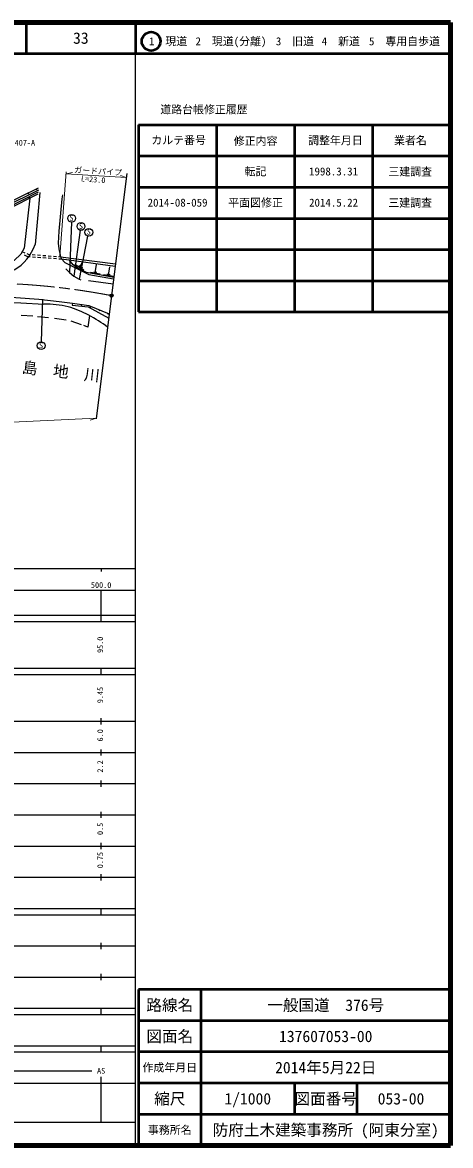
# Model space of a CAD drawing. Units: millimetres, scale not verified. Extents: x 40000 to 680000, y 20000 to 380000.
# Drawn here: x 542781 to 680000, y 20000 to 380000 of the extents above; entities that cross this region are included whole.
import ezdxf
from ezdxf.enums import TextEntityAlignment as Align

# ---------------------------------------------------------------- set-up
doc = ezdxf.new("R2010")
doc.units = ezdxf.units.MM
doc.header["$LTSCALE"] = 1000
doc.header["$PDMODE"] = 32
doc.header["$PDSIZE"] = 500
doc.linetypes.add('CHAIN', pattern=[18.5, 12, -1.5, 3.5, -1.5])
for name, color, linetype, lineweight in [('M-BGD', 7, 'Continuous', 25), ('M-BMK', 2, 'CHAIN', 13), ('M-BMK-SRVR', 3, 'Continuous', 25), ('M-STR-HTXT', 7, 'Continuous', 13), ('M-STR-STRC', 7, 'Continuous', 25), ('M-TTL', 2, 'Continuous', 140), ('M-TTL-BAND', 7, 'Continuous', 25), ('M-TTL-FRAM', 2, 'Continuous', 50), ('M-TTL-LINE', 7, 'Continuous', 50)]:
    doc.layers.add(name, color=color, linetype=linetype, lineweight=lineweight)
doc.layers.add('M-OTRS', color=6, linetype='Continuous')
doc.layers.add('M-TTL-TXT', color=7, linetype='Continuous')
doc.styles.add('ＭＳ ゴシック', font='')
doc.styles.get('ＭＳ ゴシック').set_extended_font_data('MS Gothic')

msp = doc.modelspace()

# ---------------------------------------------------------------- linework, layer by layer
at = {"layer": 'M-BGD'}
for p, q in [((536563, 321382), (547929, 327010)), ((537030, 320910), (548047, 326386)), ((547714, 324925), (538020, 320074)), ((548303, 325450), (546804, 308837)), ((555651, 324711), (555397, 323441)), ((555397, 323441), (554466, 313112)), ((558530, 315990), (557853, 299904)), ((561252, 313413), (559292, 298634)), ((563649, 311549), (560912, 297756)), ((542588, 306549), (543511, 306162)), ((543277, 305466), (544391, 305005)), ((544156, 305891), (544627, 305693)), ((544391, 305005), (545249, 304942)), ((544627, 305693), (545206, 305648)), ((545904, 305594), (546901, 305517)), ((545947, 304891), (546944, 304818)), ((547599, 305464), (548596, 305387)), ((547642, 304767), (548640, 304694)), ((549294, 305333), (550291, 305256)), ((549338, 304643), (550335, 304570)), ((550989, 305202), (551986, 305125)), ((551033, 304519), (552031, 304446)), ((552684, 305071), (553681, 304994)), ((552729, 304395), (553726, 304322)), ((554379, 304940), (554958, 304896)), ((554424, 304271), (555282, 304208)), ((554958, 304896), (572614, 302657)), ((559547, 302525), (562500, 300733)), ((561425, 301980), (562116, 303127)), ((560852, 302105), (561989, 301407)), ((564551, 299971), (567685, 299398)), ((565640, 300115), (566615, 299962)), ((565956, 300296), (566347, 300249)), ((566185, 300401), (566510, 302379)), ((568781, 299224), (571915, 298651)), ((569870, 299367), (570845, 299215)), ((570186, 299549), (570577, 299501)), ((570415, 299654), (570740, 301632)), ((563934, 297337), (571811, 296237)), ((549217, 291268), (548793, 277721)), ((542359, 286188), (546084, 285934)), ((547608, 285764), (551079, 285426)), ((553027, 285256), (556837, 284664)), ((558276, 284410), (561578, 283224)), ((564287, 286018), (563695, 282378)), ((563695, 282378), (562425, 282886))]:
    msp.add_line(p, q, dxfattribs=at)
for points in [[(547849, 325627), (537539, 320387), (537084, 308054)], [(545182, 323658), (543369, 307638), (542273, 305747), (540123, 303726), (537758, 302457), (534856, 301920), (533215, 302105)], [(554466, 313112), (554193, 309228), (554408, 307451), (554958, 304896)], [(554958, 304896), (555282, 304208), (572516, 301875)], [(555282, 304208), (556386, 303037), (564053, 299182), (572015, 297868)], [(572064, 298261), (563326, 299804), (560553, 301223), (559005, 302341), (557795, 303868)], [(556678, 301056), (557853, 299904), (559292, 298634), (560912, 297756), (561461, 297530)], [(439367, 280211), (479257, 287757), (487677, 289223), (494800, 290269), (503471, 291201), (511035, 291856), (518330, 292258), (525181, 292372), (540700, 291889), (547988, 291287), (554545, 290556), (558802, 289997), (558696, 289392), (563866, 288810), (570431, 285211)], [(436864, 277552), (466273, 283005), (478270, 285763), (488331, 287359), (498344, 288810), (513242, 289826), (526012, 290309), (542291, 290135), (549677, 289745)], [(558802, 289997), (564076, 289326), (570605, 286603)]]:
    msp.add_lwpolyline(points, dxfattribs=at)
for centre in [(558532, 317232), (561560, 314625), (564061, 312729), (548760, 276407)]:
    msp.add_circle(centre, 1250, dxfattribs=at)
for centre, radius, start, end in [((544603, 325426), 256, 219.02465, 13.66389), ((547291, 326758), 256, 219.02465, 13.66389), ((545056, 323532), 256, 39.26802, 193.90725), ((532276, 313865), 15373, 300.84152, 340.9099), ((549115, 249423), 40326, 78.11918, 89.20044), ((545401, 250423), 40296, 52.2596, 72.65053), ((561785, 289674), 256, 185.42765, 340.06689), ((564728, 289115), 256, 170.04662, 324.68585), ((567497, 287960), 256, 170.04662, 324.68585), ((570266, 286805), 256, 170.04662, 324.68585)]:
    msp.add_arc(centre, radius, start, end, dxfattribs=at)
at = {"layer": 'M-BMK'}
msp.add_arc((528773, 72049), 224454, 79.06939, 88.7957, dxfattribs=at)
at = {"layer": 'M-BMK-SRVR'}
for p, q in [((576230, 331550), (571334, 292431)), ((571334, 292431), (566396, 252971))]:
    msp.add_line(p, q, dxfattribs=at)
msp.add_circle((571334, 292431), 500, dxfattribs=at)
msp.add_point((571334, 292431), dxfattribs=at)
at = {"layer": 'M-OTRS'}
msp.add_point((571334, 292431), dxfattribs=at)
at = {"layer": 'M-STR-HTXT'}
for p, q in [((556837, 332162), (554720, 304984)), ((556837, 331484), (558797, 331883)), ((576074, 330303), (556837, 331484)), ((576074, 330303), (574177, 330938)), ((566422, 253177), (383049, 244189)), ((566422, 253177), (564518, 252565))]:
    msp.add_line(p, q, dxfattribs=at)
at = {"layer": 'M-TTL'}
for p, q in [((680000, 380000), (40000, 380000)), ((680000, 20000), (680000, 380000)), ((40000, 20000), (680000, 20000))]:
    msp.add_line(p, q, dxfattribs=at)
at = {"layer": 'M-TTL-BAND'}
for p, q in [((579000, 20000), (579000, 370000)), ((40000, 205000), (579000, 205000)), ((568000, 205000), (568000, 204000)), ((68000, 198000), (579000, 198000)), ((568000, 188000), (568000, 198000)), ((40000, 190000), (579000, 190000)), ((40000, 188000), (579000, 188000)), ((40000, 173000), (579000, 173000)), ((568000, 171000), (568000, 173000)), ((40000, 171000), (579000, 171000)), ((40000, 156000), (579000, 156000)), ((568000, 155000), (568000, 157000)), ((46000, 146000), (579000, 146000)), ((568000, 145000), (568000, 147000)), ((568000, 135000), (568000, 137000)), ((52000, 136000), (579000, 136000)), ((46000, 126000), (579000, 126000)), ((568000, 125000), (568000, 127000)), ((52000, 116000), (579000, 116000)), ((568000, 115000), (568000, 117000)), ((46000, 106000), (579000, 106000)), ((568000, 105000), (568000, 107000)), ((40000, 96000), (579000, 96000)), ((40000, 94000), (579000, 94000)), ((568000, 94000), (568000, 96000)), ((49000, 84000), (579000, 84000)), ((568000, 83000), (568000, 85000)), ((40000, 74000), (579000, 74000)), ((568000, 73000), (568000, 75000)), ((40000, 64000), (579000, 64000)), ((40000, 62000), (579000, 62000)), ((568000, 62000), (568000, 64000)), ((40000, 52000), (579000, 52000)), ((568000, 50000), (568000, 52000)), ((40000, 50000), (579000, 50000)), ((71000, 44000), (565000, 44000)), ((40000, 40000), (579000, 40000)), ((568000, 27500), (568000, 42000)), ((68000, 27500), (579000, 27500))]:
    msp.add_line(p, q, dxfattribs=at)
at = {"layer": 'M-TTL-FRAM'}
for p, q in [((580000, 347197), (580000, 287197)), ((580000, 347197), (680000, 347197)), ((580000, 287197), (680000, 287197)), ((680000, 70000), (580000, 70000)), ((580000, 70000), (580000, 20000))]:
    msp.add_line(p, q, dxfattribs=at)
at = {"layer": 'M-TTL-LINE'}
for p, q in [((543997, 380000), (543997, 370000)), ((579000, 380000), (579000, 370000)), ((40000, 370000), (680000, 370000)), ((605000, 347197), (605000, 287197)), ((630000, 347197), (630000, 287197)), ((655000, 347197), (655000, 287197)), ((580000, 337197), (680000, 337197)), ((580000, 327197), (680000, 327197)), ((580000, 317197), (680000, 317197)), ((580000, 307197), (680000, 307197)), ((580000, 297197), (680000, 297197)), ((600000, 70000), (600000, 20000)), ((680000, 60000), (580000, 60000)), ((680000, 50000), (580000, 50000)), ((680000, 40000), (580000, 40000)), ((630000, 40000), (630000, 30000)), ((650000, 40000), (650000, 30000)), ((680000, 30000), (580000, 30000))]:
    msp.add_line(p, q, dxfattribs=at)
msp.add_circle((584031, 373958), 3000, dxfattribs=at)

# ---------------------------------------------------------------- texts
at = {"layer": 'M-BGD', "style": 'ＭＳ ゴシック'}
for p in [(557853, 315858), (560881, 313251), (548081, 275033)]:
    msp.add_text('S', height=1833, dxfattribs=at).set_placement(p, align=Align.BOTTOM_LEFT)
for s, height, rotation, p in [('S', 1833, 352.114, (563226, 311551)), ('島\u3000地\u3000川', 3666, 353.589, (542367, 266620))]:
    msp.add_text(s, height=height, rotation=rotation, dxfattribs=at).set_placement(p, align=Align.BOTTOM_LEFT)
at = {"layer": 'M-STR-HTXT', "style": 'ＭＳ ゴシック'}
for s, rotation, p in [('ガードパイプ', 356.486, (559259, 331336)), ('L=23.0', 355.691, (561435, 328529))]:
    msp.add_text(s, height=1833, rotation=rotation, dxfattribs=at).set_placement(p, align=Align.BOTTOM_LEFT)
at = {"layer": 'M-STR-STRC', "style": 'ＭＳ ゴシック'}
msp.add_text('407-A', height=1833, dxfattribs=at).set_placement((540286, 339963), align=Align.BOTTOM_LEFT)
at = {"layer": 'M-TTL-BAND', "style": 'ＭＳ ゴシック'}
for s, p in [('500.0', (568000, 198195)), ('AS', (568000, 42500))]:
    msp.add_text(s, height=1833, dxfattribs=at).set_placement(p, align=Align.BOTTOM_CENTER)
for s, p in [('95.0', (569155, 180500)), ('9.45', (569155, 164410)), ('6.0', (569155, 151500)), ('2.2', (569155, 141500)), ('0.5', (569155, 121500)), ('0.75', (569155, 111500))]:
    msp.add_text(s, height=1833, rotation=90, dxfattribs=at).set_placement(p, align=Align.BOTTOM_CENTER)
at = {"layer": 'M-TTL-TXT', "style": 'ＭＳ ゴシック'}
for s, height, p in [('33', 3666, (561497, 375000)), ('1\u3000現道', 2566, (589448, 373958)), ('2\u3000現道(分離)', 2566, (609619, 373958)), ('3\u3000旧道', 2566, (630121, 373958)), ('4\u3000新道', 2566, (644824, 373958)), ('5\u3000専用自歩道', 2566, (665228, 373958)), ('道路台帳修正履歴', 2566, (600968, 352113)), ('カルテ番号', 2566, (592839, 342277)), ('修正内容', 2566, (617509, 342023)), ('調整年月日', 2566, (643089, 342197)), ('業者名', 2566, (667134, 342197)), ('転記', 2566, (617500, 332245)), ('1998.3.31', 2566, (642500, 332245)), ('三建調査', 2566, (667077, 332189)), ('2014-08-059', 2566, (592500, 322245)), ('平面図修正', 2566, (617500, 322245)), ('2014.5.22', 2566, (642500, 322245)), ('三建調査', 2566, (667077, 322189)), ('路線名', 3666, (590000, 65000)), ('路線名', 3666, (590000, 65000)), ('一般国道\u3000376号', 3666, (640000, 65000)), ('図面名', 3666, (590000, 55000)), ('図面名', 3666, (590000, 55000)), ('137607053-00', 3666, (640000, 55000)), ('2014年5月22日', 3666, (640000, 45000)), ('作成年月日', 2566, (590000, 45000)), ('作成年月日', 2566, (590000, 45000)), ('縮尺', 3666, (590000, 35000)), ('縮尺', 3666, (590000, 35000)), ('1/1000', 3666, (615000, 35000)), ('図面番号', 3666, (640000, 35000)), ('図面番号', 3666, (640000, 35000)), ('053-00', 3666, (664125, 35000)), ('事務所名', 2566, (590000, 25000)), ('事務所名', 2566, (590000, 25000)), ('防府土木建築事務所 (阿東分室)', 3666, (640000, 25000))]:
    msp.add_text(s, height=height, dxfattribs=at).set_placement(p, align=Align.MIDDLE_CENTER)

doc.saveas('drawing.dxf')
